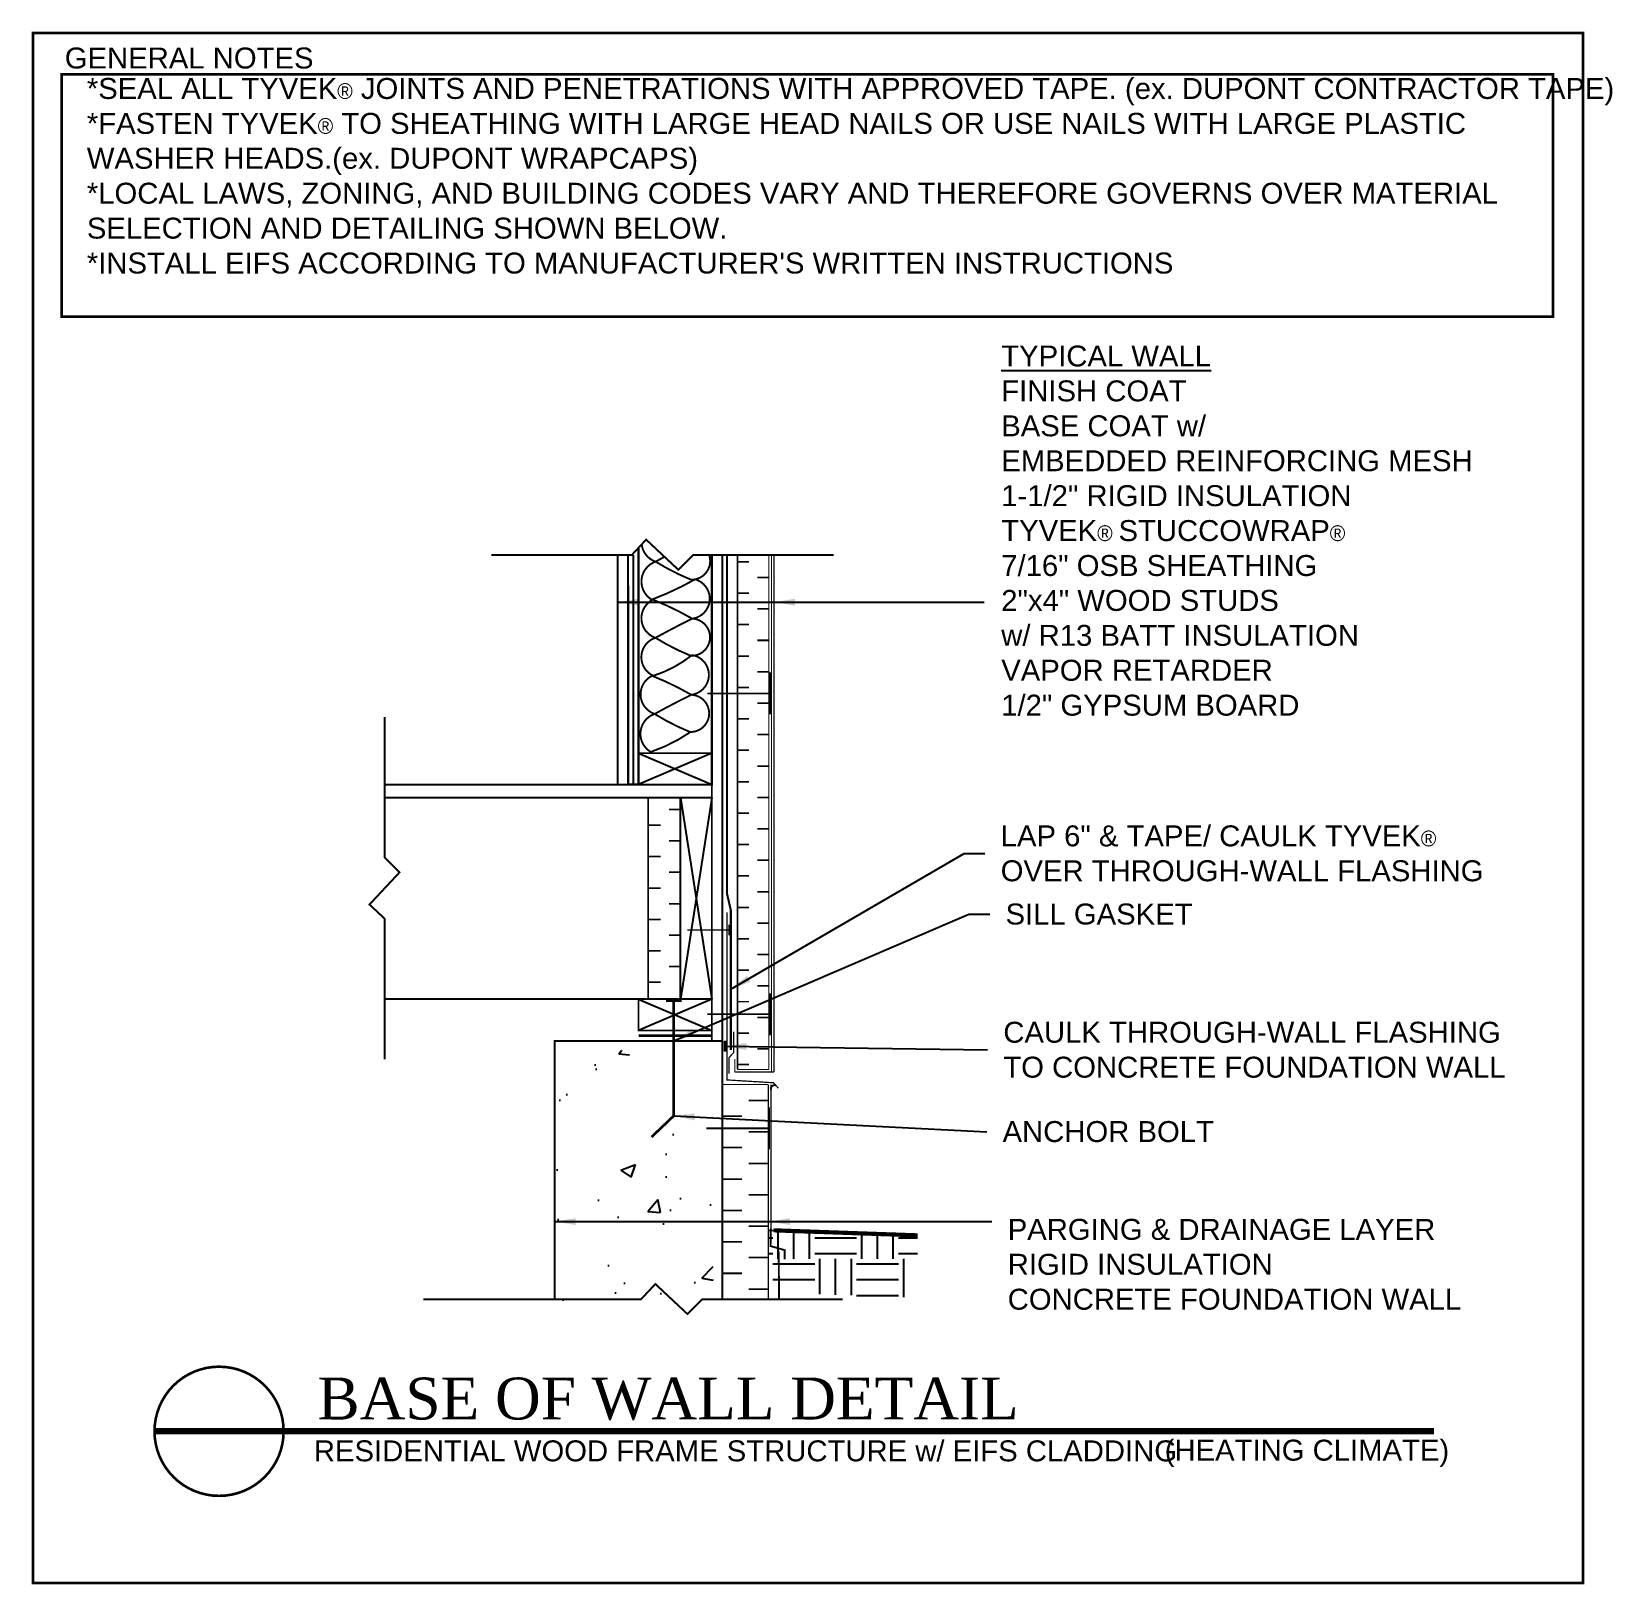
# Model space of a CAD drawing. Extents: x -11.8 to 63.6, y -353.4 to -279.3.
import ezdxf

# ---------------------------------------------------------------- set-up
doc = ezdxf.new("R2010")
doc.units = 0
doc.header["$MEASUREMENT"] = 0
doc.linetypes.add('CENTER', pattern=[2, 1.25, -0.25, 0.25, -0.25])
doc.linetypes.add('DASHED', pattern=[0.75, 0.5, -0.25])
doc.layers.get('0').update_dxf_attribs({"linetype": 'CONTINUOUS'})
for name, color, linetype in [('CLADDING', 7, 'CONTINUOUS'), ('DUPONTLOGO', 7, 'CONTINUOUS'), ('FASTENING', 1, 'CONTINUOUS'), ('FLASHING', 124, 'CONTINUOUS'), ('FOUNDATION', 8, 'CONTINUOUS'), ('HATCH', 7, 'CONTINUOUS'), ('INSULATION', 40, 'CONTINUOUS'), ('STRUCTURE', 7, 'CONTINUOUS'), ('TEXT', 7, 'CONTINUOUS'), ('TITLE', 7, 'CONTINUOUS'), ('TYVEK', 5, 'DASHED'), ('VAPOURBARRIER', 114, 'CENTER'), ('WINDOW', 7, 'CONTINUOUS')]:
    doc.layers.add(name, color=color, linetype=linetype)
doc.styles.add('DETAILS', font='sanss___.ttf', dxfattribs={"height": 1})
doc.styles.add('TITLE', font='TIMES.TTF', dxfattribs={"height": 2})
doc.linetypes.add('ZIGZAG', pattern='A,0.0001,-0.2,[131,ltypeshp.shx,S=0.2,R=0,X=-0.2,Y=0],-0.4,[131,ltypeshp.shx,S=0.2,R=180,X=0.2,Y=0],-0.2', length=0.8001)
doc.dimstyles.new('TYVEKDETAILS', dxfattribs={"dimtxt": 1.5, "dimasz": 1, "dimexe": 0.75, "dimexo": 0.75, "dimgap": 0.75, "dimtad": 0, "dimtih": 1, "dimtoh": 1, "dimdec": 4, "dimzin": 0, "dimtxsty": 'DETAILS', "dimcen": 0.0625, "dimazin": 3, "dimtfac": 1, "dimtdec": 4, "dimtofl": 0, "dimtmove": 0, "dimatfit": 3, "dimtolj": 1, "dimtzin": 0})

# ---------------------------------------------------------------- blocks, each defined once
blk = doc.blocks.new('A$C62347D60')
at = {"const_width": 0.125}
blk.add_lwpolyline([(0.062, 0.062), (74.062, 0.062), (74.062, 74.062), (0.062, 74.062)], close=True, dxfattribs=at)
blk.add_lwpolyline([(8.949, 10.392, -1), (8.949, 4.226, -1), (8.949, 10.392, -0.7496)], format="xyb", dxfattribs=at)
at = {"layer": 'TITLE', "const_width": 0.125}
blk.add_lwpolyline([(1.428, 72.084), (72.635, 72.084), (72.635, 60.518), (1.428, 60.518)], close=True, dxfattribs=at)
at = {"layer": 'TITLE', "insert": (1.583, 73.365), "char_height": 1, "width": 19.25, "attachment_point": 1, "style": 'DETAILS'}
blk.add_mtext('GENERAL NOTES', dxfattribs=at)
blk = doc.blocks.new('A$C472F4938')
at = {"layer": 'FLASHING', "const_width": 0.09}
blk.add_lwpolyline([(0.061, 1.47), (0.046, 0.63), (0.721, 0.435), (0.721, 0)], dxfattribs=at)
blk = doc.blocks.new('A$C7BC775E6')
at = {"layer": 'STRUCTURE'}
blk.add_blockref('A$C472F4938', (0, 0), dxfattribs=at)
blk = doc.blocks.new('A$C1E7B5B80')
at = {"layer": 'STRUCTURE'}
blk.add_blockref('A$C7BC775E6', (0, 0), dxfattribs=at)

msp = doc.modelspace()

# ---------------------------------------------------------------- hatches: boundary and pattern name
at = {"layer": 'FOUNDATION'}
h = msp.add_hatch(dxfattribs=at)
h.set_pattern_fill('AR-CONC', color=256, style=0)
h.set_pattern_definition([(50, (10.865, -261.0116), (7.1726, -0.6275), [0.75, -8.25]), (355, (10.865, -261.0116), (-1.3875, 7.5219), [0.6, -6.6]), (100.451, (11.463, -261.064), (5.7851, 6.8944), [0.6374, -7.0114]), (46.184, (10.865, -259.012), (10.6724, -1.6552), [1.125, -12.375]), (96.636, (11.755, -259.15), (9.3466, 9.7412), [0.9561, -10.5171]), (351.184, (10.865, -259.012), (9.3466, 9.7412), [0.9, -9.9]), (21, (11.865, -259.5116), (5.96907, -4.0262), [0.75, -8.25]), (326, (11.865, -259.5116), (2.43315, 7.2515), [0.6, -6.6]), (71.451, (12.3626, -259.847), (8.4022, 3.2253), [0.6374, -7.0114]), (37.5, (10.8652, -261.0116), (0.1216, 3.32894), [0, -6.52, 0, -6.7, 0, -6.625]), (7.5, (10.8652, -261.0116), (2.6307, 3.94412), [0, -3.82, 0, -6.37, 0, -2.525]), (327.5, (8.6352, -261.0116), (5.33822, -0.22555), [0, -2.5, 0, -7.8, 0, -10.35]), (317.5, (7.635, -261.0116), (5.83186, 1.00105), [0, -3.25, 0, -5.18, 0, -7.35])])
h.paths.add_polyline_path([(12.692, -340.229), (20.692, -340.229), (20.692, -329.898), (16.692, -329.898), (16.692, -327.898), (12.692, -327.898)])
at = {"layer": 'HATCH'}
h = msp.add_hatch(dxfattribs=at)
h.set_pattern_fill('EARTH', color=256, scale=8, style=0)
h.set_pattern_definition([(0, (13.5376, -261.6007), (2, 2), [2, -2]), (0, (13.5376, -260.8507), (2, 2), [2, -2]), (0, (13.5376, -260.1007), (2, 2), [2, -2]), (90, (13.7876, -259.8507), (-2, 2), [2, -2]), (90, (14.5376, -259.8507), (-2, 2), [2, -2]), (90, (15.2876, -259.8507), (-2, 2), [2, -2])])
h.paths.add_polyline_path([(30.453, -336.734), (23.364, -336.487), (23.364, -339.46), (30.449, -339.707)])

# ---------------------------------------------------------------- linework, layer by layer
at = {"const_width": 0.09}
for points in [[(10.106, -304.252), (16.809, -304.252), (17.492, -303.522), (19.027, -304.959), (19.734, -304.252), (26.438, -304.252)], [(5.013, -328.326), (5.013, -321.623), (4.283, -320.94), (5.72, -319.405), (5.013, -318.698), (5.013, -311.994)], [(6.848, -339.786), (17.248, -339.786), (17.931, -339.056), (19.467, -340.493), (20.174, -339.786), (26.877, -339.786)]]:
    msp.add_lwpolyline(points, dxfattribs=at)
at = {"layer": 'CLADDING', "const_width": 0.06}
for points in [[(23.475, -304.252), (23.475, -328.941)], [(23.6, -304.252), (23.6, -328.941)], [(21.725, -328.316), (21.725, -328.941)], [(23.6, -328.941), (21.725, -328.941)], [(23.452, -336.49), (23.452, -329.533)]]:
    msp.add_lwpolyline(points, dxfattribs=at)
at = {"layer": 'FASTENING'}
for points, const_width in [([(20.406, -310.861), (23.406, -310.861), (23.406, -309.861), (23.406, -311.861)], 0.08), ([(19.452, -322.154), (21.452, -322.154)], 0.06), ([(21.452, -321.904), (21.452, -322.404)], 0.06), ([(20.406, -326.182), (23.406, -326.182), (23.406, -325.182), (23.406, -327.182)], 0.08), ([(21.233, -327.454), (21.233, -327.954)], 0.09), ([(20.37, -331.625), (23.37, -331.625), (23.37, -330.625), (23.37, -332.625)], 0.08)]:
    msp.add_lwpolyline(points, dxfattribs=dict(at, const_width=const_width))
at = {"layer": 'FASTENING', "linetype": 'CENTER', "const_width": 0.125}
msp.add_lwpolyline([(18.435, -325.529), (19.185, -325.529), (18.81, -325.529), (18.81, -331.029), (17.751, -332.038)], dxfattribs=at)
at = {"layer": 'FASTENING', "color": 112, "const_width": 0.06}
msp.add_lwpolyline([(21.674, -327.008), (21.674, -328.008), (21.45, -328.246), (21.45, -329.008)], dxfattribs=at)
at = {"layer": 'FASTENING', "const_width": 0.09}
msp.add_lwpolyline([(23.452, -329.777, -0.594335), (23.683, -329.574, -0.874638)], format="xyb", dxfattribs=at)
at = {"layer": 'FASTENING', "linetype": 'ZIGZAG', "const_width": 0.09}
msp.add_lwpolyline([(23.819, -337.501), (23.84, -339.804)], dxfattribs=at)
at = {"layer": 'FLASHING'}
for points, const_width in [([(21.348, -321.314), (21.348, -329.314), (23.574, -329.45), (23.803, -329.712)], 0.06), ([(20.628, -327.201), (17.128, -327.201)], 0.125)]:
    msp.add_lwpolyline(points, dxfattribs=dict(at, const_width=const_width))
at = {"layer": 'HATCH'}
for p, q in [((17.128, -325.454), (20.628, -326.954)), ((20.628, -325.454), (17.128, -326.954)), ((23.367, -336.487), (30.453, -336.734))]:
    msp.add_line(p, q, dxfattribs=at)
at = {"layer": 'HATCH', "const_width": 0.2}
msp.add_lwpolyline([(23.577, -336.494), (30.453, -336.734)], dxfattribs=at)
at = {"layer": 'INSULATION', "const_width": 0.09}
for points in [[(17.28, -303.749, 0.290191), (17.944, -304.573, -0.002866), (18.368, -304.342)], [(20.497, -304.252, -0.525138), (19.636, -305.434, -0.042055), (17.944, -304.573, 0.636976), (17.759, -306.387, 0.038072), (19.828, -305.418, -0.816624), (19.691, -307.294, 0.036839), (17.814, -306.387, 0.66635), (17.937, -308.208, -0.011745), (19.691, -307.294, -0.991477), (19.63, -309.069, -0.042055), (17.937, -308.208, 0.683903), (17.835, -310.022, 0.091851), (19.685, -309.031, -0.862957), (19.65, -310.929, 0.036839), (17.773, -310.022, 0.66635), (17.896, -311.843, -0.011745), (19.65, -310.929, -0.991477), (19.588, -312.704, -0.042055), (17.896, -311.843, 0.636976), (17.712, -313.658, 0.067567), (19.612, -312.705)]]:
    msp.add_lwpolyline(points, format="xyb", dxfattribs=at)
at = {"layer": 'INSULATION', "color": 202}
for points, const_width in [([(21.85, -304.252), (21.85, -328.816)], 0.08), ([(22.4, -304.579), (21.85, -304.579)], 0.08), ([(23.35, -304.252), (23.35, -328.816)], 0.06), ([(23.35, -305.329), (22.8, -305.329)], 0.08), ([(22.4, -306.079), (21.85, -306.079)], 0.08), ([(23.35, -306.829), (22.8, -306.829)], 0.08), ([(22.4, -307.579), (21.85, -307.579)], 0.08), ([(23.35, -308.329), (22.8, -308.329)], 0.08), ([(22.4, -309.079), (21.85, -309.079)], 0.08), ([(23.35, -309.829), (22.8, -309.829)], 0.08), ([(23.35, -309.829), (22.8, -309.829)], 0.08), ([(22.4, -310.579), (21.85, -310.579)], 0.08), ([(23.35, -311.329), (22.8, -311.329)], 0.08), ([(22.4, -312.079), (21.85, -312.079)], 0.08), ([(23.35, -312.829), (22.8, -312.829)], 0.08), ([(22.4, -313.579), (21.85, -313.579)], 0.08), ([(23.35, -314.329), (22.8, -314.329)], 0.08), ([(22.4, -315.079), (21.85, -315.079)], 0.08), ([(23.35, -315.829), (22.8, -315.829)], 0.08), ([(23.35, -315.829), (22.8, -315.829)], 0.08), ([(19.128, -316.403), (18.578, -316.403)], 0.08), ([(22.4, -316.579), (21.85, -316.579)], 0.08), ([(18.178, -317.153), (17.628, -317.153)], 0.08), ([(23.35, -317.329), (22.8, -317.329)], 0.08), ([(19.128, -317.903), (18.578, -317.903)], 0.08), ([(22.4, -318.079), (21.85, -318.079)], 0.08), ([(18.178, -318.653), (17.628, -318.653)], 0.08), ([(23.35, -318.829), (22.8, -318.829)], 0.08), ([(19.128, -319.403), (18.578, -319.403)], 0.08), ([(22.4, -319.579), (21.85, -319.579)], 0.08), ([(18.178, -320.153), (17.628, -320.153)], 0.08), ([(23.35, -320.329), (22.8, -320.329)], 0.08), ([(19.128, -320.903), (18.578, -320.903)], 0.08), ([(22.4, -321.079), (21.85, -321.079)], 0.08), ([(18.178, -321.653), (17.628, -321.653)], 0.08), ([(23.35, -321.829), (22.8, -321.829)], 0.08), ([(23.35, -321.829), (22.8, -321.829)], 0.08), ([(19.128, -322.403), (18.578, -322.403)], 0.08), ([(22.4, -322.579), (21.85, -322.579)], 0.08), ([(18.178, -323.153), (17.628, -323.153)], 0.08), ([(23.35, -323.329), (22.8, -323.329)], 0.08), ([(19.128, -323.903), (18.578, -323.903)], 0.08), ([(22.4, -324.079), (21.85, -324.079)], 0.08), ([(18.178, -324.653), (17.628, -324.653)], 0.08), ([(23.35, -324.829), (22.8, -324.829)], 0.08), ([(22.4, -325.579), (21.85, -325.579)], 0.06), ([(23.35, -326.329), (22.8, -326.329)], 0.08), ([(22.4, -327.079), (21.85, -327.079)], 0.08), ([(23.35, -327.829), (22.8, -327.829)], 0.08), ([(22.4, -328.579), (21.85, -328.579)], 0.08), ([(23.35, -328.816), (21.85, -328.816)], 0.06), ([(23.327, -329.533), (21.128, -329.533)], 0.06), ([(21.128, -329.533), (21.128, -339.786)], 0.06), ([(23.327, -329.533), (23.327, -339.786)], 0.06), ([(23.327, -330.297), (22.393, -330.297)], 0.08), ([(22.061, -331.047), (21.128, -331.047)], 0.08), ([(23.327, -331.797), (22.393, -331.797)], 0.08), ([(22.061, -332.547), (21.128, -332.547)], 0.08), ([(23.327, -333.297), (22.393, -333.297)], 0.08), ([(22.061, -334.047), (21.128, -334.047)], 0.08), ([(23.327, -334.797), (22.393, -334.797)], 0.08), ([(22.061, -335.547), (21.128, -335.547)], 0.08), ([(23.327, -336.297), (22.393, -336.297)], 0.08), ([(22.061, -337.047), (21.128, -337.047)], 0.08), ([(23.327, -337.797), (22.393, -337.797)], 0.08), ([(22.061, -338.547), (21.128, -338.547)], 0.08), ([(23.327, -339.297), (22.393, -339.297)], 0.08)]:
    msp.add_lwpolyline(points, dxfattribs=dict(at, const_width=const_width))
msp.add_lwpolyline([(17.589, -325.454, 0.09, 0.09, 0), (17.589, -315.842, 0.09, 0.09, 0)], format="xyseb", dxfattribs=at)
at = {"layer": 'STRUCTURE'}
for p, q in [((16.128, -305.716), (16.128, -315.217)), ((16.628, -305.716), (16.628, -315.217)), ((20.628, -313.717), (17.128, -315.217)), ((17.128, -313.717), (20.628, -315.217)), ((17.128, -315.217), (16.628, -315.217)), ((20.628, -315.842), (19.128, -325.454)), ((19.128, -315.842), (20.628, -325.454)), ((21.272, -327.454), (21.272, -327.954))]:
    msp.add_line(p, q, dxfattribs=at)
for points, const_width in [([(17.128, -303.911), (17.128, -315.217), (20.628, -315.217), (20.628, -304.252)], 0.1), ([(16.628, -304.252), (16.628, -315.217), (16.128, -315.217), (16.128, -304.252)], 0.1), ([(16.128, -304.252), (16.128, -315.217)], 0.09), ([(20.628, -327.454), (20.628, -304.252)], 0.09), ([(21.128, -329.454), (21.128, -304.252)], 0.09), ([(17.128, -313.717), (20.628, -313.717)], 0.09), ([(5.013, -315.217), (20.628, -315.217), (20.628, -315.842), (5.013, -315.842)], 0.09), ([(19.128, -325.454), (19.128, -315.842)], 0.09), ([(20.628, -325.454), (5.013, -325.454)], 0.09), ([(17.128, -325.454), (17.128, -326.954), (20.628, -326.954), (20.628, -325.454)], 0.09), ([(13.128, -339.786), (13.128, -327.454), (18.388, -327.454)], 0.09), ([(18.388, -327.454), (21.128, -327.454), (21.128, -329.454)], 0.09), ([(21.128, -329.16), (21.128, -339.786)], 0.09)]:
    msp.add_lwpolyline(points, dxfattribs=dict(at, const_width=const_width))
at = {"layer": 'TITLE', "const_width": 0.3}
msp.add_lwpolyline([(-5.981, -346.087), (55.105, -346.087)], dxfattribs=at)
at = {"layer": 'TYVEK', "const_width": 0.1}
msp.add_lwpolyline([(21.348, -304.252), (21.348, -320.398), (21.534, -321.211), (21.534, -327.879)], dxfattribs=at)
at = {"layer": 'VAPOURBARRIER', "linetype": 'CENTER', "const_width": 0.09}
msp.add_lwpolyline([(16.878, -304.252), (16.878, -315.217)], dxfattribs=at)

# ---------------------------------------------------------------- block references
at = {"layer": 'DUPONTLOGO', "color": 182}
msp.add_blockref('A$C1E7B5B80', (23.384, -337.875), dxfattribs=at)
at = {"layer": 'WINDOW'}
msp.add_blockref('A$C62347D60', (-11.847, -353.396), dxfattribs=at)

# ---------------------------------------------------------------- texts
at = {"layer": 'TEXT', "insert": (-9.21, -281.484), "char_height": 1, "width": 69.25, "attachment_point": 1, "style": 'DETAILS'}
msp.add_mtext("*SEAL ALL TYVEK{\\fSymbol|b0|i0|c2|p18;\\H0.75x;â} JOINTS AND PENETRATIONS WITH APPROVED TAPE. (ex. DUPONT CONTRACTOR TAPE)\\P*{\\fSansSerif|b0|i0|c2|p0;FASTEN TYVEK\\fSymbol|b0|i0|c2|p16;\\H0.75x;â\\fSansSerif|b0|i0|c2|p0;\\H1.333x; TO SHEATHING WITH LARGE HEAD NAILS OR USE NAILS WITH LARGE PLASTIC WASHER HEADS.}(ex. DUPONT WRAPCAPS)\\P*LOCAL LAWS, ZONING, AND BUILDING CODES VARY AND THEREFORE GOVERNS OVER MATERIAL SELECTION AND DETAILING SHOWN BELOW.\\P*INSTALL EIFS ACCORDING TO MANUFACTURER'S WRITTEN INSTRUCTIONS", dxfattribs=at)
at = {"layer": 'TEXT', "char_height": 1, "attachment_point": 4, "style": 'DETAILS'}
for s, insert in [('\\LTYPICAL WALL\\P\\lFINISH COAT\\PBASE COAT w/ \\PEMBEDDED REINFORCING MESH\\P1-1/2" RIGID INSULATION\\PTYVEK\\fSymbol|b0|i0|c2|p18;\\H0.75;â \\fSansSerif|b0|i0|c2|p2;\\H1;STUCCOWRAP\\fSymbol|b0|i0|c2|p18;\\H0.75;â\\P\\fSansSerif|b0|i0|c2|p2;\\H1;7/16" OSB SHEATHING\\P2"x4" WOOD STUDS \\Pw/ R13 BATT INSULATION\\PVAPOR RETARDER\\P1/2" GYPSUM BOARD', (34.446, -303.097)), ('\\fSansSerif|b0|i0|c2|p0;LAP 6" & TAPE/ CAULK TYVEK\\fSymbol|b0|i0|c2|p16;\\H0.75;â\\fSansSerif|b0|i0|c2|p0;\\H1; \\POVER THROUGH-WALL FLASHING', (34.419, -318.504)), ('\\A1;SILL GASKET', (34.651, -321.402)), ('CAULK THROUGH-WALL FLASHING\\PTO CONCRETE FOUNDATION WALL', (34.545, -327.879)), ('\\A1;ANCHOR BOLT', (34.508, -331.786)), ('PARGING & DRAINAGE LAYER\\PRIGID INSULATION\\PCONCRETE FOUNDATION WALL', (34.754, -338.123))]:
    msp.add_mtext(s, dxfattribs=dict(at, insert=insert))
at = {"layer": 'TITLE', "attachment_point": 4}
for s, insert, char_height, width, style in [('BASE OF WALL DETAIL', (1.801, -344.545), 2, 54.4375, 'TITLE'), ('RESIDENTIAL WOOD FRAME STRUCTURE w/ EIFS CLADDING ', (1.628, -347.029), 1, 54.4375, 'DETAILS'), ('(HEATING CLIMATE)', (42.25, -347.138), 1, 14.74941, 'DETAILS')]:
    msp.add_mtext(s, dxfattribs=dict(at, insert=insert, char_height=char_height, width=width, style=style))

# ---------------------------------------------------------------- leaders
at = {"layer": 'TEXT'}
for points in [[(16.128, -306.508), (33.486, -306.508)], [(23.6, -306.508), (33.633, -306.508)], [(13.128, -336.077), (34.004, -336.077)]]:
    msp.add_leader(points, dimstyle='TYVEKDETAILS', dxfattribs=at)
at = {"layer": 'TEXT', "annotation_type": 0, "has_hookline": 1, "hookline_direction": 0}
for points, text_width in [([(21.534, -324.987), (32.669, -318.504), (33.669, -318.504)], 22.491), ([(18.81, -327.454), (32.901, -321.402), (33.901, -321.402)], 8.678), ([(21.272, -327.704), (33.795, -327.879)], 23.49), ([(18.81, -331.029), (33.758, -331.786)], 9.86), ([(23.367, -336.077), (34.004, -336.077)], 21.166)]:
    msp.add_leader(points, dimstyle='TYVEKDETAILS', dxfattribs=dict(at, text_width=text_width))

doc.saveas('drawing.dxf')
